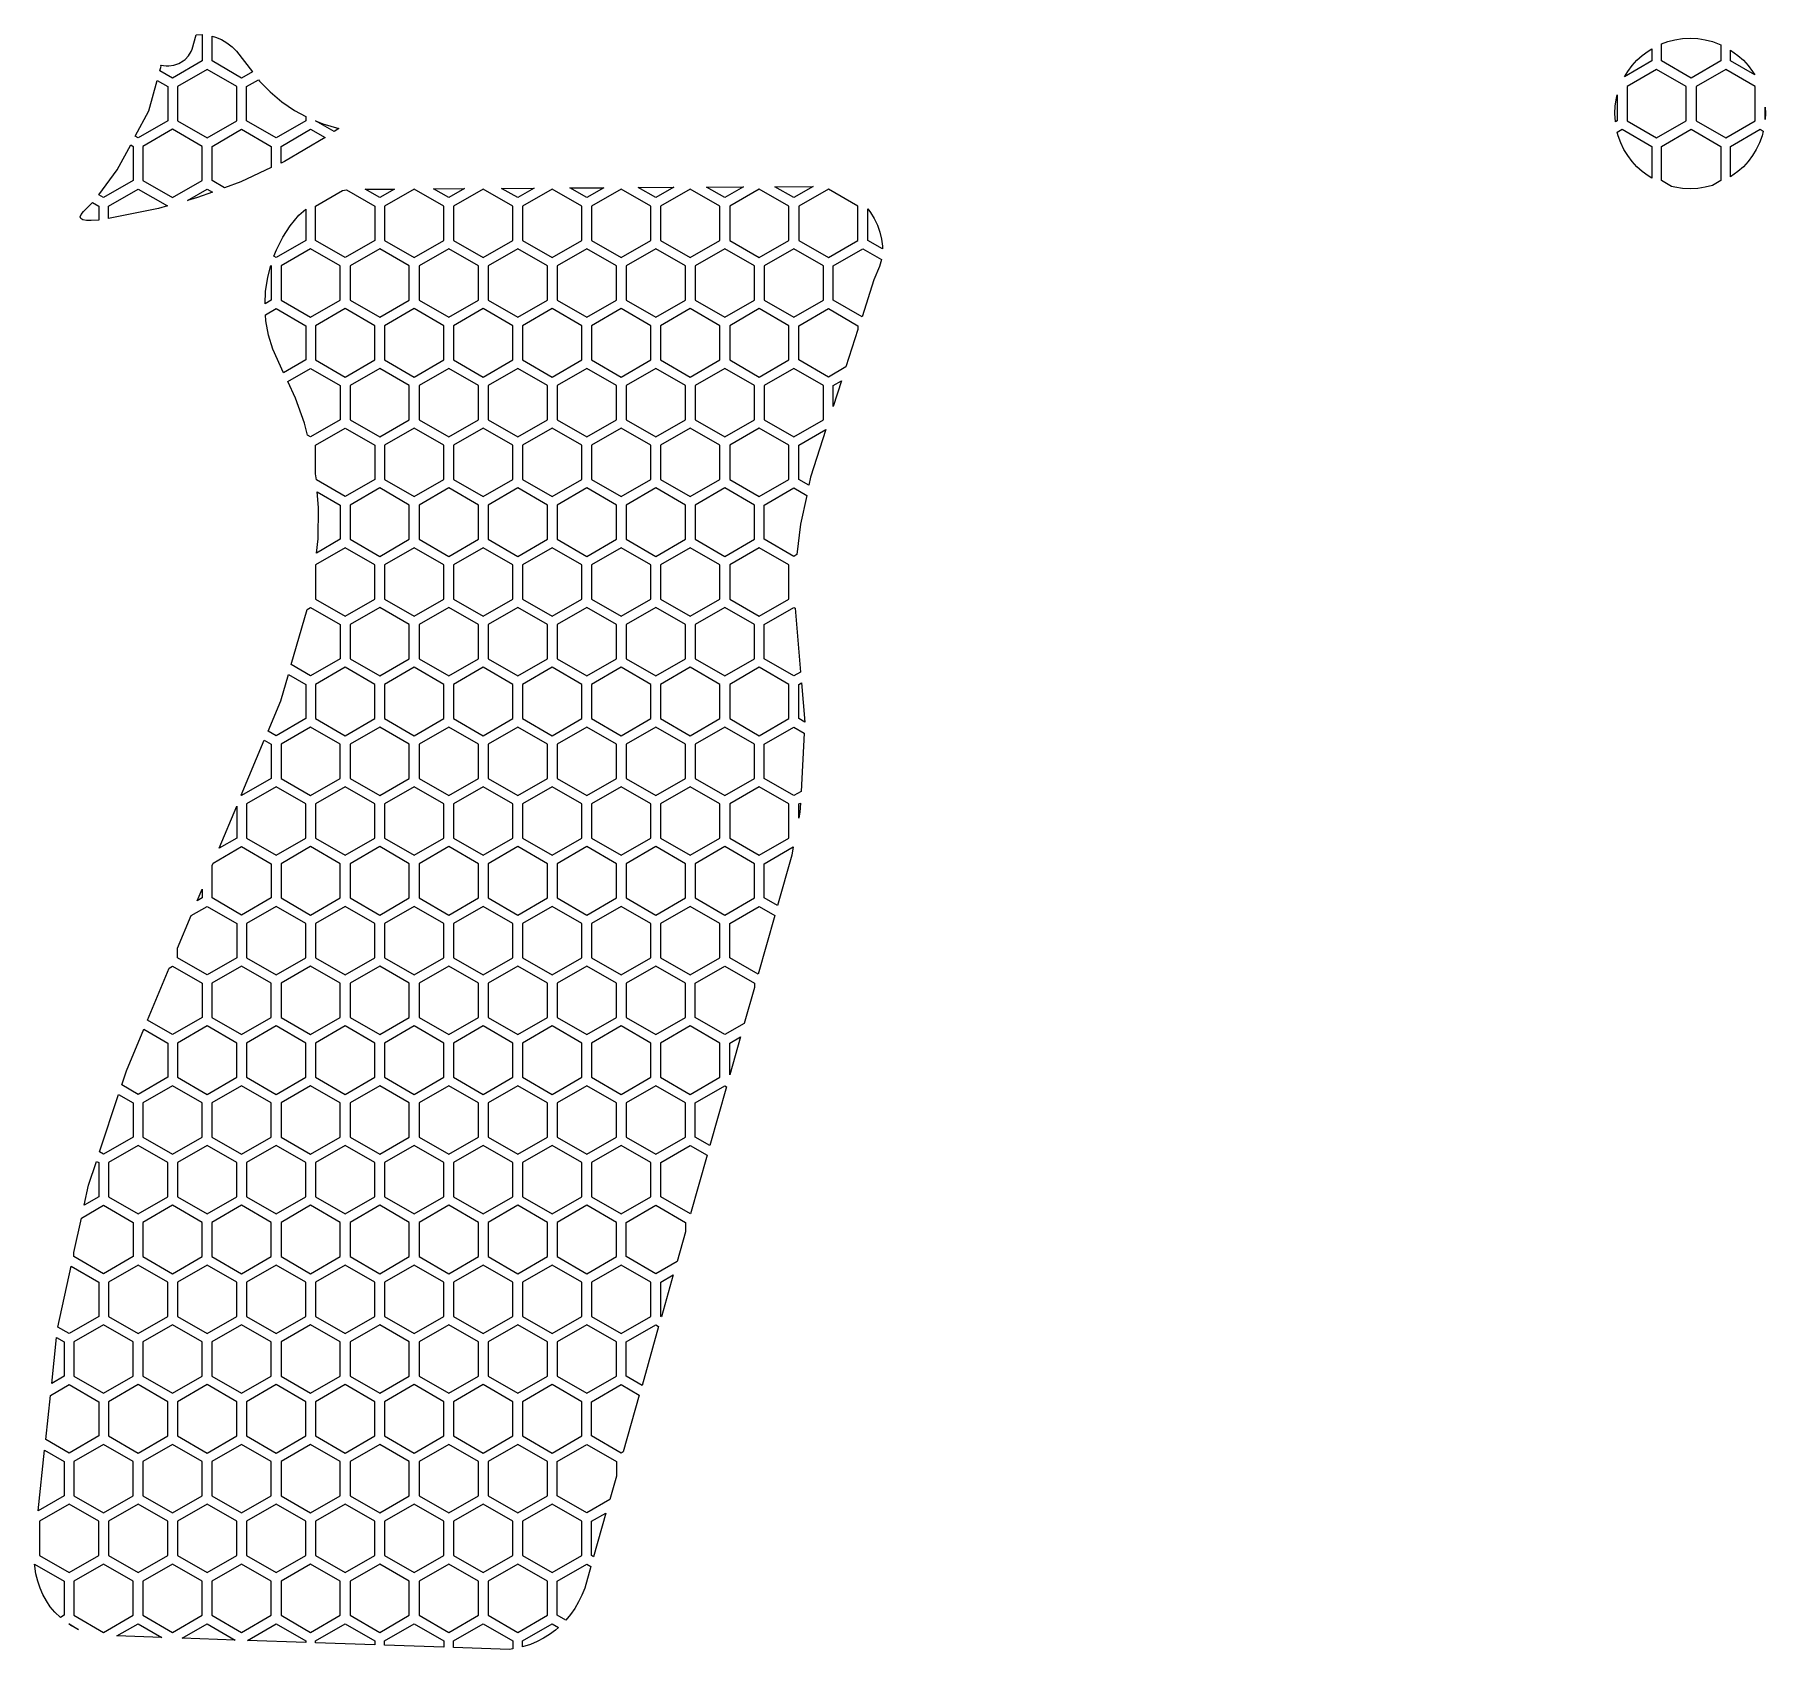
# Model space of a CAD drawing. Header units: millimetres. Extents: x 162.8 to 251.4, y -146.8 to -64.2.
import ezdxf

# ---------------------------------------------------------------- set-up
doc = ezdxf.new("R2010")
doc.units = ezdxf.units.MM

# ---------------------------------------------------------------- blocks, each defined once
blk = doc.blocks.new('HEX')
blk.add_lwpolyline([(1.516, 0.875), (0, 1.75), (-1.516, 0.875), (-1.516, -0.875), (0, -1.75), (1.516, -0.875)], close=True)

msp = doc.modelspace()

# ---------------------------------------------------------------- linework, layer by layer
for points in [[(169.311, -65.767), (169.302, -65.713), (169.573, -65.751), (169.708, -65.751), (169.968, -65.712), (170.213, -65.627), (170.435, -65.499), (170.536, -65.42), (170.712, -65.236), (170.85, -65.017), (170.902, -64.897), (171.099, -64.158), (171.416, -64.151), (171.416, -65.5), (169.9, -66.375), (169.248, -65.999), (169.311, -65.767)], [(172.102, -64.282), (172.402, -64.408), (172.682, -64.573), (172.94, -64.772), (173.17, -65.004), (173.982, -66.057), (173.431, -66.375), (171.916, -65.5), (171.916, -64.231), (172.102, -64.282)], [(248.306, -64.412), (248.675, -64.507), (249.1, -64.671), (249.1, -65.5), (247.584, -66.375), (246.069, -65.5), (246.069, -64.623), (246.385, -64.507), (246.754, -64.412), (247.137, -64.354), (247.53, -64.334), (247.924, -64.354), (248.306, -64.412)], [(244.337, -66.032), (244.559, -65.735), (244.808, -65.462), (245.081, -65.213), (245.377, -64.991), (245.569, -64.875), (245.569, -65.5), (244.169, -66.308), (244.337, -66.032)], [(249.6, -64.941), (249.98, -65.213), (250.253, -65.462), (250.502, -65.735), (250.723, -66.032), (250.833, -66.212), (249.6, -65.5), (249.6, -64.941)], [(168.692, -68.051), (169.113, -66.498), (169.65, -66.808), (169.65, -68.558), (168.135, -69.433), (167.993, -69.351), (168.692, -68.051)], [(174.346, -66.53), (174.899, -67.086), (175.496, -67.587), (176.143, -68.027), (176.712, -68.334), (176.712, -68.558), (175.197, -69.433), (173.681, -68.558), (173.681, -66.808), (174.29, -66.457), (174.346, -66.53)], [(243.705, -68.615), (243.679, -68.185), (243.7, -67.791), (243.758, -67.409), (243.803, -67.232), (243.803, -68.558), (243.705, -68.615)], [(251.381, -68.185), (251.365, -68.5), (251.365, -67.869), (251.381, -68.185)], [(173.382, -71.683), (172.555, -71.985), (171.916, -71.616), (171.916, -69.866), (173.431, -68.991), (174.947, -69.866), (174.947, -70.956), (173.382, -71.683)], [(175.621, -70.642), (175.447, -70.723), (175.447, -69.866), (176.962, -68.991), (177.703, -69.419), (175.621, -70.642)], [(177.59, -68.711), (178.396, -68.946), (178.162, -69.106), (177.212, -68.556), (177.59, -68.711)], [(245.377, -71.378), (245.081, -71.156), (244.808, -70.907), (244.559, -70.634), (244.337, -70.337), (244.144, -70.02), (243.982, -69.683), (243.853, -69.33), (243.803, -69.136), (244.053, -68.991), (245.569, -69.866), (245.569, -71.494), (245.377, -71.378)], [(248.306, -71.957), (247.924, -72.015), (247.53, -72.035), (247.137, -72.015), (246.754, -71.957), (246.582, -71.913), (246.069, -71.616), (246.069, -69.866), (247.584, -68.991), (249.1, -69.866), (249.1, -71.616), (248.673, -71.863), (248.306, -71.957)], [(251.208, -69.33), (251.078, -69.683), (250.916, -70.02), (250.723, -70.337), (250.502, -70.634), (250.253, -70.907), (249.98, -71.156), (249.6, -71.428), (249.6, -69.866), (251.115, -68.991), (251.272, -69.082), (251.208, -69.33)], [(167.067, -71.073), (167.756, -69.792), (167.885, -69.866), (167.885, -71.616), (166.369, -72.491), (166.13, -72.353), (167.067, -71.073)], [(169.177, -73.044), (166.619, -73.564), (166.619, -72.924), (168.135, -72.049), (169.637, -72.916), (169.177, -73.044)], [(171.179, -72.487), (170.654, -72.633), (171.666, -72.049), (171.942, -72.209), (171.179, -72.487)], [(178.597, -72.125), (178.8, -72.091), (180.243, -72.924), (180.243, -74.674), (178.728, -75.549), (177.212, -74.674), (177.212, -72.924), (178.597, -72.125)], [(181.259, -72.049), (180.493, -72.491), (179.744, -72.059), (181.259, -72.049)], [(184.828, -72.027), (184.025, -72.491), (183.238, -72.037), (184.828, -72.027)], [(188.398, -72.005), (187.556, -72.491), (186.732, -72.015), (188.398, -72.005)], [(191.967, -71.983), (191.087, -72.491), (190.225, -71.994), (191.967, -71.983)], [(195.536, -71.961), (194.618, -72.491), (193.719, -71.972), (195.536, -71.961)], [(199.106, -71.939), (198.149, -72.491), (197.212, -71.95), (199.106, -71.939)], [(202.675, -71.917), (201.68, -72.491), (200.706, -71.929), (202.675, -71.917)], [(165.738, -73.666), (165.497, -73.656), (165.315, -73.62), (165.203, -73.553), (165.172, -73.471), (165.217, -73.357), (165.346, -73.192), (165.8, -72.74), (166.119, -72.924), (166.119, -73.636), (165.738, -73.666)], [(175.208, -75.16), (175.531, -74.516), (175.916, -73.924), (176.361, -73.394), (176.712, -73.074), (176.712, -74.674), (175.197, -75.549), (175.087, -75.486), (175.208, -75.16)], [(205.602, -73.244), (205.793, -73.564), (205.952, -73.901), (206.076, -74.251), (206.162, -74.609), (206.208, -74.97), (206.208, -75.106), (205.461, -74.674), (205.461, -73.054), (205.602, -73.244)], [(206.167, -75.659), (206.069, -76.02), (205.773, -76.702), (205.169, -78.583), (203.695, -77.732), (203.695, -75.982), (205.211, -75.107), (206.167, -75.659)], [(174.656, -77.299), (174.768, -76.562), (174.921, -75.968), (174.947, -75.982), (174.947, -77.732), (174.628, -77.916), (174.656, -77.299)], [(175.019, -80.246), (174.8, -79.531), (174.669, -78.794), (174.649, -78.481), (175.197, -78.165), (176.712, -79.04), (176.712, -80.79), (175.579, -81.445), (175.019, -80.246)], [(204.348, -81.144), (203.445, -81.665), (201.93, -80.79), (201.93, -79.04), (203.445, -78.165), (204.961, -79.04), (204.961, -79.233), (204.348, -81.144)], [(176.647, -84.033), (176.187, -82.748), (175.791, -81.899), (176.962, -81.223), (178.478, -82.098), (178.478, -83.848), (176.962, -84.723), (176.805, -84.633), (176.647, -84.033)], [(203.695, -83.179), (203.695, -82.098), (204.121, -81.853), (203.695, -83.179)], [(177.256, -86.932), (177.212, -86.61), (177.212, -85.156), (178.728, -84.281), (180.243, -85.156), (180.243, -86.906), (178.728, -87.781), (177.256, -86.932)], [(202.538, -86.787), (202.449, -87.206), (201.93, -86.906), (201.93, -85.156), (203.318, -84.355), (202.538, -86.787)], [(177.347, -89.949), (177.365, -88.335), (177.303, -87.536), (178.478, -88.214), (178.478, -89.964), (177.257, -90.669), (177.347, -89.949)], [(202.027, -89.191), (201.832, -90.752), (201.68, -90.839), (200.164, -89.964), (200.164, -88.214), (201.68, -87.339), (202.34, -87.72), (202.027, -89.191)], [(176.776, -93.563), (176.962, -93.455), (178.478, -94.33), (178.478, -96.08), (176.962, -96.955), (175.964, -96.379), (176.776, -93.563)], [(202.028, -96.755), (201.68, -96.955), (200.164, -96.08), (200.164, -94.33), (201.68, -93.455), (201.749, -93.495), (202.028, -96.755)], [(175.429, -98.234), (175.821, -96.874), (176.712, -97.388), (176.712, -99.138), (175.197, -100.013), (174.786, -99.776), (175.429, -98.234)], [(202.247, -99.321), (201.93, -99.138), (201.93, -97.388), (202.075, -97.305), (202.247, -99.321)], [(202.048, -102.859), (201.68, -103.071), (200.164, -102.196), (200.164, -100.446), (201.68, -99.571), (202.216, -99.881), (202.048, -102.859)], [(174.592, -100.241), (174.947, -100.446), (174.947, -102.196), (173.431, -103.071), (173.415, -103.062), (174.592, -100.241)], [(201.988, -103.932), (201.93, -104.238), (201.93, -103.504), (202.015, -103.456), (201.988, -103.932)], [(173.181, -103.622), (173.181, -105.254), (172.284, -105.772), (173.181, -103.622)], [(171.967, -106.533), (173.431, -105.687), (174.947, -106.562), (174.947, -108.312), (173.431, -109.187), (171.916, -108.312), (171.916, -106.656), (171.967, -106.533)], [(201.573, -106.126), (200.845, -108.705), (200.164, -108.312), (200.164, -106.562), (201.653, -105.703), (201.573, -106.126)], [(171.416, -107.855), (171.416, -108.312), (171.164, -108.458), (171.416, -107.855)], [(170.847, -109.218), (171.666, -108.745), (173.181, -109.62), (173.181, -111.37), (171.666, -112.245), (170.15, -111.37), (170.15, -110.888), (170.847, -109.218)], [(199.855, -112.211), (198.399, -111.37), (198.399, -109.62), (199.914, -108.745), (200.705, -109.202), (199.855, -112.211)], [(169.727, -111.904), (169.9, -111.803), (171.416, -112.678), (171.416, -114.428), (169.9, -115.303), (168.617, -114.563), (169.727, -111.904)], [(199.144, -114.729), (198.149, -115.303), (196.633, -114.428), (196.633, -112.678), (198.149, -111.803), (199.664, -112.678), (199.664, -112.885), (199.144, -114.729)], [(167.534, -117.16), (168.423, -115.028), (169.65, -115.736), (169.65, -117.486), (168.135, -118.361), (167.297, -117.878), (167.534, -117.16)], [(198.399, -117.366), (198.399, -115.736), (198.949, -115.419), (198.399, -117.366)], [(167.137, -118.363), (167.885, -118.794), (167.885, -120.544), (166.369, -121.419), (166.166, -121.302), (167.137, -118.363)], [(197.379, -120.975), (196.633, -120.544), (196.633, -118.794), (198.149, -117.919), (198.229, -117.966), (197.379, -120.975)], [(196.392, -124.473), (194.868, -123.602), (194.868, -121.852), (196.383, -120.977), (197.239, -121.472), (196.392, -124.473)], [(165.602, -123.01), (166.006, -121.787), (166.119, -121.852), (166.119, -123.602), (165.381, -124.029), (165.602, -123.01)], [(165.237, -124.689), (166.369, -124.035), (167.885, -124.91), (167.885, -126.66), (166.369, -127.535), (164.854, -126.66), (164.854, -126.457), (165.237, -124.689)], [(195.704, -126.909), (194.618, -127.535), (193.102, -126.66), (193.102, -124.91), (194.618, -124.035), (196.133, -124.91), (196.133, -125.387), (195.704, -126.909)], [(164.703, -127.151), (166.119, -127.968), (166.119, -129.718), (164.604, -130.593), (164.028, -130.261), (164.703, -127.151)], [(194.904, -129.739), (194.868, -129.718), (194.868, -127.968), (195.509, -127.598), (194.904, -129.739)], [(193.914, -133.245), (193.102, -132.776), (193.102, -131.026), (194.618, -130.151), (194.764, -130.236), (193.914, -133.245)], [(163.968, -130.804), (164.354, -131.026), (164.354, -132.776), (163.717, -133.144), (163.968, -130.804)], [(163.651, -133.759), (164.604, -133.209), (166.119, -134.084), (166.119, -135.834), (164.604, -136.709), (163.409, -136.02), (163.651, -133.759)], [(192.951, -136.652), (192.852, -136.709), (191.337, -135.834), (191.337, -134.084), (192.852, -133.209), (193.774, -133.741), (192.951, -136.652)], [(192.263, -139.088), (191.087, -139.767), (189.571, -138.892), (189.571, -137.142), (191.087, -136.267), (192.602, -137.142), (192.602, -137.889), (192.263, -139.088)], [(163.35, -136.563), (164.354, -137.142), (164.354, -138.892), (163.018, -139.664), (163.35, -136.563)], [(191.438, -142.009), (191.337, -141.95), (191.337, -140.2), (192.069, -139.778), (191.438, -142.009)], [(164.158, -145.121), (163.872, -144.841), (163.645, -144.566), (163.444, -144.269), (163.269, -143.951), (163.121, -143.614), (163, -143.258), (162.909, -142.886), (162.846, -142.499), (162.841, -142.385), (164.354, -143.258), (164.354, -145.008), (164.158, -145.121)], [(190.984, -143.617), (190.84, -143.979), (190.669, -144.325), (190.475, -144.653), (190.257, -144.962), (190.008, -145.261), (189.571, -145.008), (189.571, -143.258), (191.087, -142.383), (191.298, -142.506), (190.984, -143.617)], [(165.094, -145.725), (164.698, -145.52), (164.591, -145.449), (164.604, -145.442), (165.094, -145.725)], [(167.055, -146.065), (168.135, -145.442), (169.35, -146.143), (167.055, -146.065)], [(170.389, -146.179), (171.666, -145.442), (173.103, -146.271), (170.389, -146.179)], [(173.723, -146.292), (175.197, -145.442), (176.712, -146.317), (176.712, -146.394), (173.723, -146.292)], [(177.212, -146.411), (177.212, -146.317), (178.728, -145.442), (180.243, -146.317), (180.243, -146.515), (177.212, -146.411)], [(180.743, -146.532), (180.743, -146.317), (182.259, -145.442), (183.775, -146.317), (183.775, -146.635), (180.743, -146.532)], [(187.13, -146.75), (184.275, -146.652), (184.275, -146.317), (185.79, -145.442), (187.306, -146.317), (187.306, -146.723), (187.13, -146.75)], [(189.481, -145.762), (189.186, -145.983), (188.875, -146.179), (188.55, -146.349), (188.211, -146.492), (187.806, -146.621), (187.806, -146.317), (189.321, -145.442), (189.638, -145.624), (189.481, -145.762)]]:
    msp.add_lwpolyline(points, close=True)

# ---------------------------------------------------------------- block references
for p in [(171.666, -67.683), (245.819, -67.683), (249.35, -67.683), (169.9, -70.741), (182.259, -73.799), (185.79, -73.799), (189.321, -73.799), (192.852, -73.799), (196.383, -73.799), (199.914, -73.799), (203.445, -73.799), (176.962, -76.857), (180.493, -76.857), (184.025, -76.857), (187.556, -76.857), (191.087, -76.857), (194.618, -76.857), (198.149, -76.857), (201.68, -76.857), (178.728, -79.915), (182.259, -79.915), (185.79, -79.915), (189.321, -79.915), (192.852, -79.915), (196.383, -79.915), (199.914, -79.915), (180.493, -82.973), (184.025, -82.973), (187.556, -82.973), (191.087, -82.973), (194.618, -82.973), (198.149, -82.973), (201.68, -82.973), (182.259, -86.031), (185.79, -86.031), (189.321, -86.031), (192.852, -86.031), (196.383, -86.031), (199.914, -86.031), (180.493, -89.089), (184.025, -89.089), (187.556, -89.089), (191.087, -89.089), (194.618, -89.089), (198.149, -89.089), (178.728, -92.147), (182.259, -92.147), (185.79, -92.147), (189.321, -92.147), (192.852, -92.147), (196.383, -92.147), (199.914, -92.147), (180.493, -95.205), (184.025, -95.205), (187.556, -95.205), (191.087, -95.205), (194.618, -95.205), (198.149, -95.205), (178.728, -98.263), (182.259, -98.263), (185.79, -98.263), (189.321, -98.263), (192.852, -98.263), (196.383, -98.263), (199.914, -98.263), (176.962, -101.321), (180.493, -101.321), (184.025, -101.321), (187.556, -101.321), (191.087, -101.321), (194.618, -101.321), (198.149, -101.321), (175.197, -104.379), (178.728, -104.379), (182.259, -104.379), (185.79, -104.379), (189.321, -104.379), (192.852, -104.379), (196.383, -104.379), (199.914, -104.379), (176.962, -107.437), (180.493, -107.437), (184.025, -107.437), (187.556, -107.437), (191.087, -107.437), (194.618, -107.437), (198.149, -107.437), (175.197, -110.495), (178.728, -110.495), (182.259, -110.495), (185.79, -110.495), (189.321, -110.495), (192.852, -110.495), (196.383, -110.495), (173.431, -113.553), (176.962, -113.553), (180.493, -113.553), (184.025, -113.553), (187.556, -113.553), (191.087, -113.553), (194.618, -113.553), (171.666, -116.611), (175.197, -116.611), (178.728, -116.611), (182.259, -116.611), (185.79, -116.611), (189.321, -116.611), (192.852, -116.611), (196.383, -116.611), (169.9, -119.669), (173.431, -119.669), (176.962, -119.669), (180.493, -119.669), (184.025, -119.669), (187.556, -119.669), (191.087, -119.669), (194.618, -119.669), (168.135, -122.727), (171.666, -122.727), (175.197, -122.727), (178.728, -122.727), (182.259, -122.727), (185.79, -122.727), (189.321, -122.727), (192.852, -122.727), (169.9, -125.785), (173.431, -125.785), (176.962, -125.785), (180.493, -125.785), (184.025, -125.785), (187.556, -125.785), (191.087, -125.785), (168.135, -128.843), (171.666, -128.843), (175.197, -128.843), (178.728, -128.843), (182.259, -128.843), (185.79, -128.843), (189.321, -128.843), (192.852, -128.843), (166.369, -131.901), (169.9, -131.901), (173.431, -131.901), (176.962, -131.901), (180.493, -131.901), (184.025, -131.901), (187.556, -131.901), (191.087, -131.901), (168.135, -134.959), (171.666, -134.959), (175.197, -134.959), (178.728, -134.959), (182.259, -134.959), (185.79, -134.959), (189.321, -134.959), (166.369, -138.017), (169.9, -138.017), (173.431, -138.017), (176.962, -138.017), (180.493, -138.017), (184.025, -138.017), (187.556, -138.017), (164.604, -141.075), (168.135, -141.075), (171.666, -141.075), (175.197, -141.075), (178.728, -141.075), (182.259, -141.075), (185.79, -141.075), (189.321, -141.075), (166.369, -144.133), (169.9, -144.133), (173.431, -144.133), (176.962, -144.133), (180.493, -144.133), (184.025, -144.133), (187.556, -144.133)]:
    msp.add_blockref('HEX', p)

doc.saveas('drawing.dxf')
